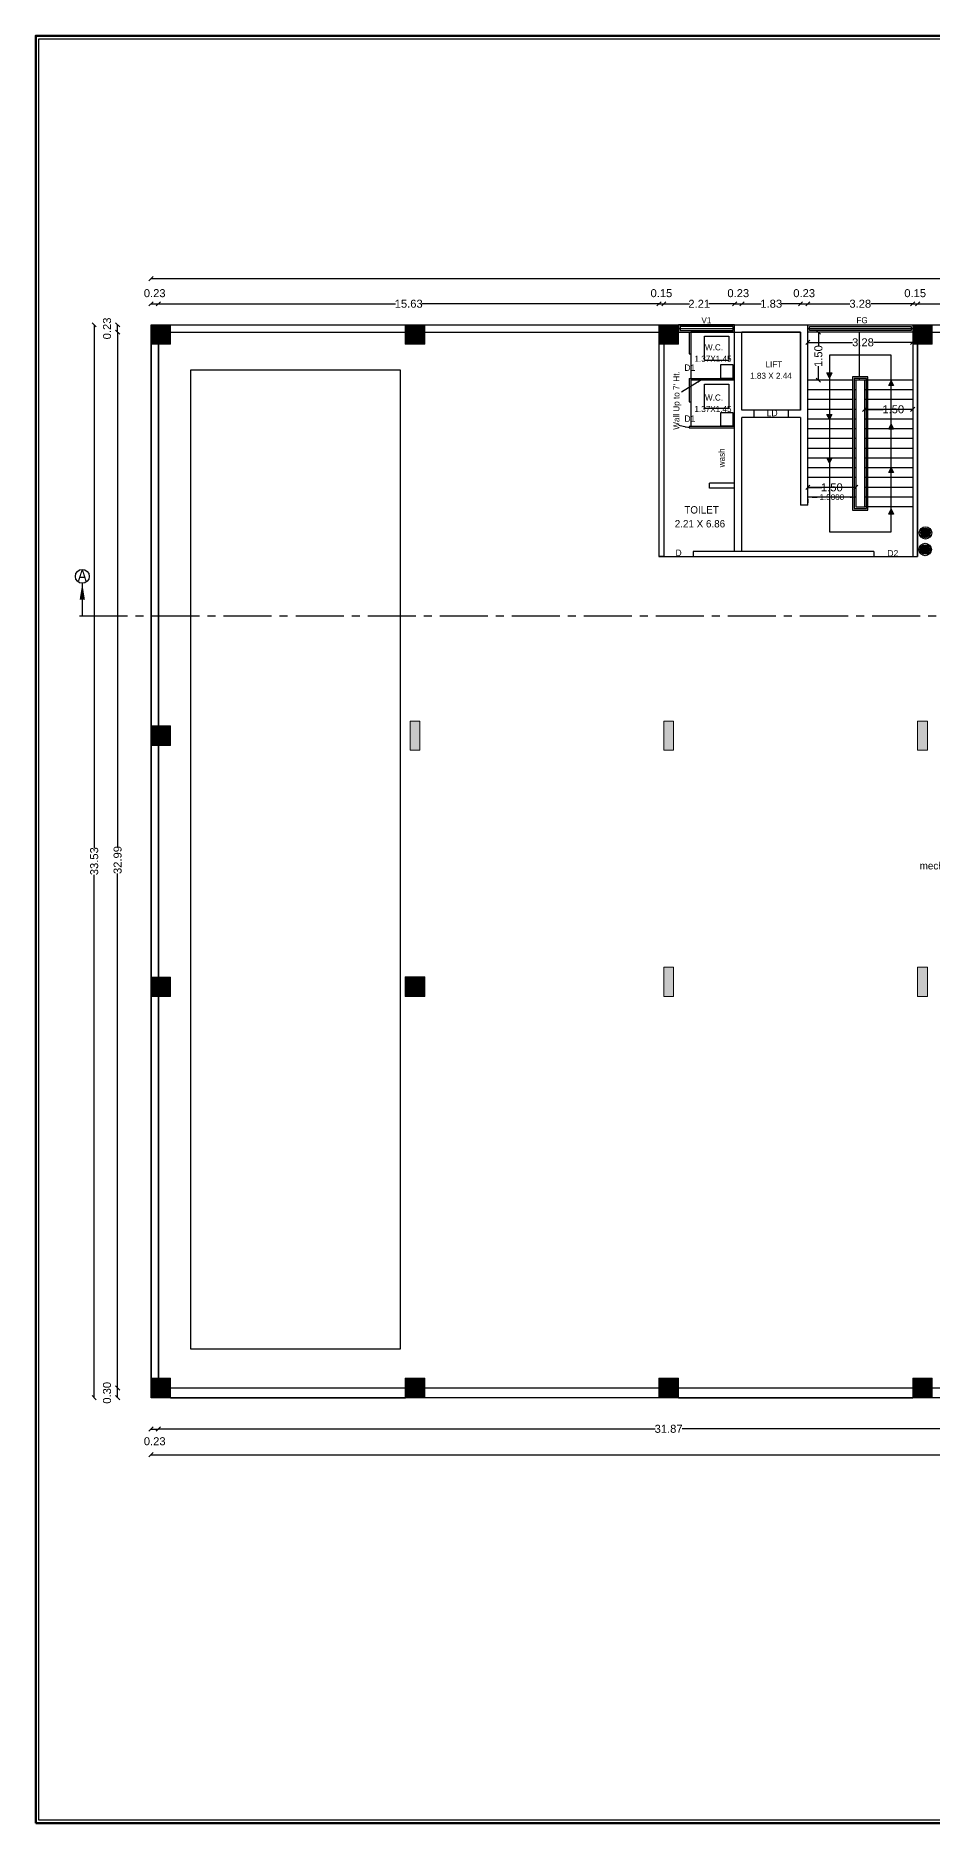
# Model space of a CAD drawing. Header units: metres. Extents: x 71870 to 72053, y 12512 to 13084.
# Drawn here: x 71907.3 to 71935.3, y 12655 to 12710.9 of the extents above; entities that cross this region are included whole.
import ezdxf

# ---------------------------------------------------------------- set-up
doc = ezdxf.new("R2010")
doc.units = ezdxf.units.M
doc.header["$MEASUREMENT"] = 0
doc.linetypes.add('ACAD_ISO08W100', pattern=[36, 24, -3, 6, -3])
doc.linetypes.add('CENTER2', pattern=[1.125, 0.75, -0.125, 0.125, -0.125])
doc.layers.get('Defpoints').update_dxf_attribs({"color": 6, "lineweight": 0})
doc.layers.add('BLK_1_FLR_4_BLT_UP_AREA', color=52, linetype='Continuous', plot=False)
for name, color, linetype in [('BLK_1_FLR_4_EXIT_WIDTH_STAIR', 1, 'Continuous'), ('BLK_1_FLR_4_LIFT_1', 30, 'Continuous'), ('BLK_1_FLR_4_ROOM_1', 2, 'Continuous'), ('BLK_1_FLR_4_ROOM_1_LIGHT_VENTILATION_1', 2, 'Continuous'), ('BLK_1_FLR_4_WASH', 55, 'Continuous'), ('BLK_1_FLR_4_WATER_CLOSET', 1, 'Continuous'), ('TOILET_VENTILATION', 6, 'Continuous')]:
    doc.layers.add(name, color=color, linetype=linetype)
doc.layers.add('COL', color=1, linetype='Continuous', lineweight=18)
doc.styles.add('century Gothic', font='arial.ttf')
doc.styles.get("Standard").update_dxf_attribs({"font": 'arial.ttf'})
doc.styles.add('TITLE', font='GOTHIC.TTF')
doc.dimstyles.new('STAND', dxfattribs={"dimtxt": 0.25, "dimasz": 0.13, "dimexe": 0, "dimexo": 0, "dimgap": 0, "dimtad": 0, "dimzin": 0, "dimdsep": 46, "dimtxsty": 'century Gothic', "dimblk": 'OBLIQUE', "dimcen": 0.15, "dimse1": 1, "dimse2": 1, "dimclrd": 5, "dimclre": 7, "dimclrt": 5, "dimazin": 0, "dimtfac": 1, "dimtofl": 0, "dimtmove": 0, "dimatfit": 3, "dimfxl": 0, "dimtolj": 1, "dimtzin": 0, "dimlwd": -1, "dimlwe": -1, "dimarcsym": 0})
doc.dimstyles.get("Standard").update_dxf_attribs({"dimtxt": 0.18, "dimasz": 0.18, "dimexe": 0.18, "dimexo": 0.0625, "dimgap": 0.09, "dimtad": 0, "dimtih": 1, "dimtoh": 1, "dimdec": 4, "dimzin": 0, "dimdsep": 46, "dimtxsty": 'Standard', "dimcen": 0.09, "dimadec": 0, "dimazin": 0, "dimtfac": 1, "dimtdec": 4, "dimtofl": 0, "dimtmove": 0, "dimatfit": 3, "dimfxl": 0, "dimtolj": 1, "dimtzin": 0, "dimarcsym": 0})

# ---------------------------------------------------------------- blocks, each defined once
blk = doc.blocks.new('*U3')
at = {"layer": 'COL'}
h = blk.add_hatch(color=8, dxfattribs=at)
h.dxf.hatch_style = 1
h.paths.add_polyline_path([(2704.9, 761), (2704.9, 737), (2680.9, 737), (2680.9, 761)])
at = {"layer": 'COL', "ltscale": 0.02}
blk.add_lwpolyline([(2704.9, 761), (2704.9, 737), (2680.9, 737), (2680.9, 761)], close=True, dxfattribs=at)
blk = doc.blocks.new('A$C493907E4')
at = {"layer": 'COL'}
h = blk.add_hatch(color=8, dxfattribs=at)
h.dxf.hatch_style = 1
h.paths.add_polyline_path([(12, 36), (12, 0), (0, 0), (0, 36)])
at = {"layer": 'COL', "ltscale": 0.02}
blk.add_lwpolyline([(12, 36), (12, 0), (0, 0), (0, 36)], close=True, dxfattribs=at)
blk = doc.blocks.new('_Oblique')
at = {"color": 0, "linetype": 'ByBlock', "lineweight": -2}
blk.add_line((-0.5, -0.5), (0.5, 0.5), dxfattribs=at)
blk = doc.blocks.new('*D468')
at = {"color": 5}
for p, q in [((71933.229, 12699.229), (71933.808, 12699.229)), ((71934.729, 12699.229), (71934.433, 12699.229))]:
    blk.add_line(p, q, dxfattribs=at)
at = {"layer": 'Defpoints', "color": 0, "lineweight": 25}
for p in [(71933.229, 12699.229), (71934.729, 12699.229), (71934.729, 12699.229)]:
    blk.add_point(p, dxfattribs=at)
at = {"color": 5, "xscale": 0.13, "yscale": 0.13, "zscale": 0.13, "rotation": 180}
blk.add_blockref('_Oblique', (71933.229, 12699.229), dxfattribs=at)
at = {"color": 5, "xscale": 0.13, "yscale": 0.13, "zscale": 0.13}
blk.add_blockref('_Oblique', (71934.729, 12699.229), dxfattribs=at)
at = {"color": 5, "insert": (71934.121, 12699.229), "char_height": 0.25, "attachment_point": 5, "style": 'century Gothic'}
blk.add_mtext('\\A1;1.50', dxfattribs=at)
blk = doc.blocks.new('*D469')
at = {"color": 5}
for p, q in [((71931.452, 12696.79), (71931.89, 12696.79)), ((71932.952, 12696.79), (71932.515, 12696.79))]:
    blk.add_line(p, q, dxfattribs=at)
at = {"layer": 'Defpoints', "color": 0, "lineweight": 25}
for p in [(71931.452, 12696.79), (71932.952, 12696.79), (71932.952, 12696.79)]:
    blk.add_point(p, dxfattribs=at)
at = {"color": 5, "xscale": 0.13, "yscale": 0.13, "zscale": 0.13, "rotation": 180}
blk.add_blockref('_Oblique', (71931.452, 12696.79), dxfattribs=at)
at = {"color": 5, "xscale": 0.13, "yscale": 0.13, "zscale": 0.13}
blk.add_blockref('_Oblique', (71932.952, 12696.79), dxfattribs=at)
at = {"color": 5, "insert": (71932.202, 12696.79), "char_height": 0.25, "attachment_point": 5, "style": 'century Gothic'}
blk.add_mtext('\\A1;1.50', dxfattribs=at)
blk = doc.blocks.new('*D470')
at = {"color": 5}
for p, q in [((71931.783, 12701.643), (71931.783, 12701.206)), ((71931.783, 12700.143), (71931.783, 12700.581))]:
    blk.add_line(p, q, dxfattribs=at)
at = {"layer": 'Defpoints', "color": 0, "lineweight": 25}
for p in [(71931.783, 12701.643), (71931.783, 12701.643), (71931.783, 12700.143)]:
    blk.add_point(p, dxfattribs=at)
at = {"color": 5, "xscale": 0.13, "yscale": 0.13, "zscale": 0.13}
for p, rotation in [((71931.783, 12701.643), 90), ((71931.783, 12700.143), 270)]:
    blk.add_blockref('_Oblique', p, dxfattribs=dict(at, rotation=rotation))
at = {"color": 5, "insert": (71931.783, 12700.893), "char_height": 0.25, "attachment_point": 5, "rotation": 90, "style": 'century Gothic'}
blk.add_mtext('\\A1;1.50', dxfattribs=at)
blk = doc.blocks.new('*D466')
at = {"color": 5}
for p, q in [((71931.452, 12701.322), (71932.849, 12701.322)), ((71934.729, 12701.322), (71933.499, 12701.322))]:
    blk.add_line(p, q, dxfattribs=at)
at = {"layer": 'Defpoints', "color": 0, "lineweight": 25}
for p in [(71931.452, 12701.326), (71934.729, 12701.322), (71934.729, 12701.262)]:
    blk.add_point(p, dxfattribs=at)
at = {"color": 5, "xscale": 0.13, "yscale": 0.13, "zscale": 0.13, "rotation": 180}
blk.add_blockref('_Oblique', (71931.452, 12701.322), dxfattribs=at)
at = {"color": 5, "xscale": 0.13, "yscale": 0.13, "zscale": 0.13}
blk.add_blockref('_Oblique', (71934.729, 12701.322), dxfattribs=at)
at = {"color": 5, "insert": (71933.174, 12701.322), "char_height": 0.25, "attachment_point": 5, "style": 'century Gothic'}
blk.add_mtext('\\A1;3.28', dxfattribs=at)
blk = doc.blocks.new('*D474')
at = {"color": 5}
blk.add_line((71910.94, 12702.528), (71911.169, 12702.528), dxfattribs=at)
at = {"layer": 'Defpoints', "color": 0, "lineweight": 25}
for p in [(71911.169, 12702.528), (71910.94, 12701.872), (71911.169, 12701.262)]:
    blk.add_point(p, dxfattribs=at)
at = {"color": 5, "xscale": 0.13, "yscale": 0.13, "zscale": 0.13, "rotation": 180}
blk.add_blockref('_Oblique', (71910.94, 12702.528), dxfattribs=at)
at = {"color": 5, "xscale": 0.13, "yscale": 0.13, "zscale": 0.13}
blk.add_blockref('_Oblique', (71911.169, 12702.528), dxfattribs=at)
at = {"color": 5, "insert": (71911.055, 12702.858), "char_height": 0.25, "attachment_point": 5, "style": 'century Gothic'}
blk.add_mtext('\\A1;0.23', dxfattribs=at)
blk = doc.blocks.new('*D475')
at = {"color": 5}
for p, q in [((71911.169, 12702.528), (71918.576, 12702.528)), ((71926.804, 12702.528), (71919.397, 12702.528))]:
    blk.add_line(p, q, dxfattribs=at)
at = {"layer": 'Defpoints', "color": 0, "lineweight": 25}
for p in [(71926.804, 12702.528), (71926.804, 12701.872), (71911.169, 12701.262)]:
    blk.add_point(p, dxfattribs=at)
at = {"color": 5, "xscale": 0.13, "yscale": 0.13, "zscale": 0.13, "rotation": 180}
blk.add_blockref('_Oblique', (71911.169, 12702.528), dxfattribs=at)
at = {"color": 5, "xscale": 0.13, "yscale": 0.13, "zscale": 0.13}
blk.add_blockref('_Oblique', (71926.804, 12702.528), dxfattribs=at)
at = {"color": 5, "insert": (71918.987, 12702.528), "char_height": 0.25, "attachment_point": 5, "style": 'century Gothic'}
blk.add_mtext('\\A1;15.63', dxfattribs=at)
blk = doc.blocks.new('*D476')
at = {"color": 5}
blk.add_line((71926.804, 12702.528), (71926.956, 12702.528), dxfattribs=at)
at = {"layer": 'Defpoints', "color": 0, "lineweight": 25}
for p in [(71926.956, 12702.528), (71926.804, 12701.872), (71926.956, 12701.262)]:
    blk.add_point(p, dxfattribs=at)
at = {"color": 5, "xscale": 0.13, "yscale": 0.13, "zscale": 0.13, "rotation": 180}
blk.add_blockref('_Oblique', (71926.804, 12702.528), dxfattribs=at)
at = {"color": 5, "xscale": 0.13, "yscale": 0.13, "zscale": 0.13}
blk.add_blockref('_Oblique', (71926.956, 12702.528), dxfattribs=at)
at = {"color": 5, "insert": (71926.88, 12702.858), "char_height": 0.25, "attachment_point": 5, "style": 'century Gothic'}
blk.add_mtext('\\A1;0.15', dxfattribs=at)
blk = doc.blocks.new('*D477')
at = {"color": 5}
for p, q in [((71926.956, 12702.528), (71927.759, 12702.528)), ((71929.166, 12702.528), (71928.364, 12702.528))]:
    blk.add_line(p, q, dxfattribs=at)
at = {"layer": 'Defpoints', "color": 0, "lineweight": 25}
for p in [(71929.166, 12702.528), (71929.166, 12701.643), (71926.956, 12701.262)]:
    blk.add_point(p, dxfattribs=at)
at = {"color": 5, "xscale": 0.13, "yscale": 0.13, "zscale": 0.13, "rotation": 180}
blk.add_blockref('_Oblique', (71926.956, 12702.528), dxfattribs=at)
at = {"color": 5, "xscale": 0.13, "yscale": 0.13, "zscale": 0.13}
blk.add_blockref('_Oblique', (71929.166, 12702.528), dxfattribs=at)
at = {"color": 5, "insert": (71928.061, 12702.528), "char_height": 0.25, "attachment_point": 5, "style": 'century Gothic'}
blk.add_mtext('\\A1;2.21', dxfattribs=at)
blk = doc.blocks.new('*D478')
at = {"color": 5}
blk.add_line((71929.166, 12702.528), (71929.395, 12702.528), dxfattribs=at)
at = {"layer": 'Defpoints', "color": 0, "lineweight": 25}
for p in [(71929.395, 12702.528), (71929.166, 12701.643), (71929.395, 12701.643)]:
    blk.add_point(p, dxfattribs=at)
at = {"color": 5, "xscale": 0.13, "yscale": 0.13, "zscale": 0.13, "rotation": 180}
blk.add_blockref('_Oblique', (71929.166, 12702.528), dxfattribs=at)
at = {"color": 5, "xscale": 0.13, "yscale": 0.13, "zscale": 0.13}
blk.add_blockref('_Oblique', (71929.395, 12702.528), dxfattribs=at)
at = {"color": 5, "insert": (71929.28, 12702.858), "char_height": 0.25, "attachment_point": 5, "style": 'century Gothic'}
blk.add_mtext('\\A1;0.23', dxfattribs=at)
blk = doc.blocks.new('*D479')
at = {"color": 5}
for p, q in [((71929.395, 12702.528), (71929.996, 12702.528)), ((71931.224, 12702.528), (71930.622, 12702.528))]:
    blk.add_line(p, q, dxfattribs=at)
at = {"layer": 'Defpoints', "color": 0, "lineweight": 25}
for p in [(71931.224, 12702.528), (71929.395, 12701.643), (71931.224, 12701.643)]:
    blk.add_point(p, dxfattribs=at)
at = {"color": 5, "xscale": 0.13, "yscale": 0.13, "zscale": 0.13, "rotation": 180}
blk.add_blockref('_Oblique', (71929.395, 12702.528), dxfattribs=at)
at = {"color": 5, "xscale": 0.13, "yscale": 0.13, "zscale": 0.13}
blk.add_blockref('_Oblique', (71931.224, 12702.528), dxfattribs=at)
at = {"color": 5, "insert": (71930.309, 12702.528), "char_height": 0.25, "attachment_point": 5, "style": 'century Gothic'}
blk.add_mtext('\\A1;1.83', dxfattribs=at)
blk = doc.blocks.new('*D480')
at = {"color": 5}
blk.add_line((71931.224, 12702.528), (71931.452, 12702.528), dxfattribs=at)
at = {"layer": 'Defpoints', "color": 0, "lineweight": 25}
for p in [(71931.452, 12702.528), (71931.224, 12701.643), (71931.452, 12701.643)]:
    blk.add_point(p, dxfattribs=at)
at = {"color": 5, "xscale": 0.13, "yscale": 0.13, "zscale": 0.13, "rotation": 180}
blk.add_blockref('_Oblique', (71931.224, 12702.528), dxfattribs=at)
at = {"color": 5, "xscale": 0.13, "yscale": 0.13, "zscale": 0.13}
blk.add_blockref('_Oblique', (71931.452, 12702.528), dxfattribs=at)
at = {"color": 5, "insert": (71931.338, 12702.858), "char_height": 0.25, "attachment_point": 5, "style": 'century Gothic'}
blk.add_mtext('\\A1;0.23', dxfattribs=at)
blk = doc.blocks.new('*D481')
at = {"color": 5}
for p, q in [((71931.452, 12702.528), (71932.766, 12702.528)), ((71934.729, 12702.528), (71933.415, 12702.528))]:
    blk.add_line(p, q, dxfattribs=at)
at = {"layer": 'Defpoints', "color": 0, "lineweight": 25}
for p in [(71934.729, 12702.528), (71931.452, 12701.643), (71934.729, 12701.262)]:
    blk.add_point(p, dxfattribs=at)
at = {"color": 5, "xscale": 0.13, "yscale": 0.13, "zscale": 0.13, "rotation": 180}
blk.add_blockref('_Oblique', (71931.452, 12702.528), dxfattribs=at)
at = {"color": 5, "xscale": 0.13, "yscale": 0.13, "zscale": 0.13}
blk.add_blockref('_Oblique', (71934.729, 12702.528), dxfattribs=at)
at = {"color": 5, "insert": (71933.09, 12702.528), "char_height": 0.25, "attachment_point": 5, "style": 'century Gothic'}
blk.add_mtext('\\A1;3.28', dxfattribs=at)
blk = doc.blocks.new('*D482')
at = {"color": 5}
blk.add_line((71934.729, 12702.528), (71934.881, 12702.528), dxfattribs=at)
at = {"layer": 'Defpoints', "color": 0, "lineweight": 25}
for p in [(71934.881, 12702.528), (71934.729, 12701.262), (71934.881, 12701.262)]:
    blk.add_point(p, dxfattribs=at)
at = {"color": 5, "xscale": 0.13, "yscale": 0.13, "zscale": 0.13, "rotation": 180}
blk.add_blockref('_Oblique', (71934.729, 12702.528), dxfattribs=at)
at = {"color": 5, "xscale": 0.13, "yscale": 0.13, "zscale": 0.13}
blk.add_blockref('_Oblique', (71934.881, 12702.528), dxfattribs=at)
at = {"color": 5, "insert": (71934.805, 12702.858), "char_height": 0.25, "attachment_point": 5, "style": 'century Gothic'}
blk.add_mtext('\\A1;0.15', dxfattribs=at)
blk = doc.blocks.new('*D483')
at = {"color": 5}
for p, q in [((71934.881, 12702.528), (71948.381, 12702.528)), ((71962.731, 12702.528), (71949.231, 12702.528))]:
    blk.add_line(p, q, dxfattribs=at)
at = {"layer": 'Defpoints', "color": 0, "lineweight": 25}
for p in [(71962.731, 12702.528), (71962.731, 12701.872), (71934.881, 12701.262)]:
    blk.add_point(p, dxfattribs=at)
at = {"color": 5, "xscale": 0.13, "yscale": 0.13, "zscale": 0.13, "rotation": 180}
blk.add_blockref('_Oblique', (71934.881, 12702.528), dxfattribs=at)
at = {"color": 5, "xscale": 0.13, "yscale": 0.13, "zscale": 0.13}
blk.add_blockref('_Oblique', (71962.731, 12702.528), dxfattribs=at)
at = {"color": 5, "insert": (71948.806, 12702.528), "char_height": 0.25, "attachment_point": 5, "style": 'century Gothic'}
blk.add_mtext('\\A1;27.85', dxfattribs=at)
blk = doc.blocks.new('*D485')
at = {"color": 5}
for p, q in [((71910.94, 12703.314), (71936.414, 12703.314)), ((71962.731, 12703.314), (71937.258, 12703.314))]:
    blk.add_line(p, q, dxfattribs=at)
at = {"layer": 'Defpoints', "color": 0, "lineweight": 25}
for p in [(71910.94, 12703.314), (71910.94, 12701.872), (71962.731, 12701.872)]:
    blk.add_point(p, dxfattribs=at)
at = {"color": 5, "xscale": 0.13, "yscale": 0.13, "zscale": 0.13, "rotation": 180}
blk.add_blockref('_Oblique', (71910.94, 12703.314), dxfattribs=at)
at = {"color": 5, "xscale": 0.13, "yscale": 0.13, "zscale": 0.13}
blk.add_blockref('_Oblique', (71962.731, 12703.314), dxfattribs=at)
at = {"color": 5, "insert": (71936.836, 12703.314), "char_height": 0.25, "attachment_point": 5, "style": 'century Gothic'}
blk.add_mtext('\\A1;51.79', dxfattribs=at)
blk = doc.blocks.new('*D486')
at = {"color": 5}
blk.add_line((71910.94, 12667.364), (71911.169, 12667.364), dxfattribs=at)
at = {"layer": 'Defpoints', "color": 0, "lineweight": 25}
for p in [(71911.169, 12668.953), (71910.94, 12668.344), (71911.169, 12667.364)]:
    blk.add_point(p, dxfattribs=at)
at = {"color": 5, "xscale": 0.13, "yscale": 0.13, "zscale": 0.13, "rotation": 180}
blk.add_blockref('_Oblique', (71910.94, 12667.364), dxfattribs=at)
at = {"color": 5, "xscale": 0.13, "yscale": 0.13, "zscale": 0.13}
blk.add_blockref('_Oblique', (71911.169, 12667.364), dxfattribs=at)
at = {"color": 5, "insert": (71911.055, 12666.981), "char_height": 0.25, "attachment_point": 5, "style": 'century Gothic'}
blk.add_mtext('\\A1;0.23', dxfattribs=at)
blk = doc.blocks.new('*D487')
at = {"color": 5}
for p, q in [((71911.169, 12667.37), (71926.682, 12667.37)), ((71943.038, 12667.37), (71927.525, 12667.37))]:
    blk.add_line(p, q, dxfattribs=at)
at = {"layer": 'Defpoints', "color": 0, "lineweight": 25}
for p in [(71911.169, 12668.953), (71943.038, 12668.953), (71943.038, 12667.37)]:
    blk.add_point(p, dxfattribs=at)
at = {"color": 5, "xscale": 0.13, "yscale": 0.13, "zscale": 0.13, "rotation": 180}
blk.add_blockref('_Oblique', (71911.169, 12667.37), dxfattribs=at)
at = {"color": 5, "xscale": 0.13, "yscale": 0.13, "zscale": 0.13}
blk.add_blockref('_Oblique', (71943.038, 12667.37), dxfattribs=at)
at = {"color": 5, "insert": (71927.104, 12667.37), "char_height": 0.25, "attachment_point": 5, "style": 'century Gothic'}
blk.add_mtext('\\A1;31.87', dxfattribs=at)
blk = doc.blocks.new('*D495')
at = {"color": 5}
for p, q in [((71910.94, 12666.562), (71936.414, 12666.562)), ((71962.731, 12666.562), (71937.258, 12666.562))]:
    blk.add_line(p, q, dxfattribs=at)
at = {"layer": 'Defpoints', "color": 0, "lineweight": 25}
for p in [(71910.94, 12668.344), (71962.731, 12668.344), (71962.731, 12666.562)]:
    blk.add_point(p, dxfattribs=at)
at = {"color": 5, "xscale": 0.13, "yscale": 0.13, "zscale": 0.13, "rotation": 180}
blk.add_blockref('_Oblique', (71910.94, 12666.562), dxfattribs=at)
at = {"color": 5, "xscale": 0.13, "yscale": 0.13, "zscale": 0.13}
blk.add_blockref('_Oblique', (71962.731, 12666.562), dxfattribs=at)
at = {"color": 5, "insert": (71936.836, 12666.562), "char_height": 0.25, "attachment_point": 5, "style": 'century Gothic'}
blk.add_mtext('\\A1;51.79', dxfattribs=at)
blk = doc.blocks.new('*D496')
at = {"color": 5}
blk.add_line((71909.897, 12668.344), (71909.897, 12668.649), dxfattribs=at)
at = {"layer": 'Defpoints', "color": 0, "lineweight": 25}
for p in [(71909.897, 12668.649), (71910.94, 12668.344), (71911.55, 12668.649)]:
    blk.add_point(p, dxfattribs=at)
at = {"color": 5, "xscale": 0.13, "yscale": 0.13, "zscale": 0.13}
for p, rotation in [((71909.897, 12668.649), 90), ((71909.897, 12668.344), 270)]:
    blk.add_blockref('_Oblique', p, dxfattribs=dict(at, rotation=rotation))
at = {"color": 5, "insert": (71909.567, 12668.496), "char_height": 0.25, "attachment_point": 5, "rotation": 90, "style": 'century Gothic'}
blk.add_mtext('\\A1;0.30', dxfattribs=at)
blk = doc.blocks.new('*D497')
at = {"color": 5}
for p, q in [((71909.897, 12701.643), (71909.897, 12685.568)), ((71909.897, 12668.649), (71909.897, 12684.724))]:
    blk.add_line(p, q, dxfattribs=at)
at = {"layer": 'Defpoints', "color": 0, "lineweight": 25}
for p in [(71909.897, 12701.643), (71911.55, 12701.643), (71911.55, 12668.649)]:
    blk.add_point(p, dxfattribs=at)
at = {"color": 5, "xscale": 0.13, "yscale": 0.13, "zscale": 0.13}
for p, rotation in [((71909.897, 12701.643), 90), ((71909.897, 12668.649), 270)]:
    blk.add_blockref('_Oblique', p, dxfattribs=dict(at, rotation=rotation))
at = {"color": 5, "insert": (71909.897, 12685.146), "char_height": 0.25, "attachment_point": 5, "rotation": 90, "style": 'century Gothic'}
blk.add_mtext('\\A1;32.99', dxfattribs=at)
blk = doc.blocks.new('*D498')
at = {"color": 5}
blk.add_line((71909.897, 12701.643), (71909.897, 12701.872), dxfattribs=at)
at = {"layer": 'Defpoints', "color": 0, "lineweight": 25}
for p in [(71909.897, 12701.872), (71910.94, 12701.872), (71911.55, 12701.643)]:
    blk.add_point(p, dxfattribs=at)
at = {"color": 5, "xscale": 0.13, "yscale": 0.13, "zscale": 0.13}
for p, rotation in [((71909.897, 12701.872), 90), ((71909.897, 12701.643), 270)]:
    blk.add_blockref('_Oblique', p, dxfattribs=dict(at, rotation=rotation))
at = {"color": 5, "insert": (71909.567, 12701.757), "char_height": 0.25, "attachment_point": 5, "rotation": 90, "style": 'century Gothic'}
blk.add_mtext('\\A1;0.23', dxfattribs=at)
blk = doc.blocks.new('*D499')
at = {"color": 5}
for p, q in [((71909.166, 12701.872), (71909.166, 12685.53)), ((71909.166, 12668.344), (71909.166, 12684.686))]:
    blk.add_line(p, q, dxfattribs=at)
at = {"layer": 'Defpoints', "color": 0, "lineweight": 25}
for p in [(71910.94, 12701.872), (71909.166, 12668.344), (71910.94, 12668.344)]:
    blk.add_point(p, dxfattribs=at)
at = {"color": 5, "xscale": 0.13, "yscale": 0.13, "zscale": 0.13}
for p, rotation in [((71909.166, 12701.872), 90), ((71909.166, 12668.344), 270)]:
    blk.add_blockref('_Oblique', p, dxfattribs=dict(at, rotation=rotation))
at = {"color": 5, "insert": (71909.166, 12685.108), "char_height": 0.25, "attachment_point": 5, "rotation": 90, "style": 'century Gothic'}
blk.add_mtext('\\A1;33.53', dxfattribs=at)
blk = doc.blocks.new('*D467')
at = {"layer": 'BLK_1_FLR_4_EXIT_WIDTH_STAIR', "color": 0, "lineweight": -2}
for p, q in [((71931.452, 12696.423), (71931.452, 12696.305)), ((71931.632, 12696.485), (71931.747, 12696.485)), ((71932.772, 12696.485), (71932.657, 12696.485)), ((71932.952, 12696.423), (71932.952, 12696.305))]:
    blk.add_line(p, q, dxfattribs=at)
at = {"layer": 'BLK_1_FLR_4_EXIT_WIDTH_STAIR', "color": 0, "lineweight": 25}
for points in [[(71931.632, 12696.515), (71931.632, 12696.455), (71931.452, 12696.485)], [(71932.772, 12696.515), (71932.772, 12696.455), (71932.952, 12696.485)]]:
    blk.add_solid(points, dxfattribs=at)
at = {"layer": 'Defpoints', "color": 0, "lineweight": 25}
for p in [(71931.452, 12696.485), (71932.952, 12696.486), (71932.952, 12696.485)]:
    blk.add_point(p, dxfattribs=at)
at = {"layer": 'BLK_1_FLR_4_EXIT_WIDTH_STAIR', "color": 0, "insert": (71932.202, 12696.485), "char_height": 0.18, "attachment_point": 5}
blk.add_mtext('\\A1;1.5000', dxfattribs=at)

msp = doc.modelspace()

# ---------------------------------------------------------------- hatches: boundary and pattern name
h = msp.add_hatch(color=252)
h.dxf.hatch_style = 1
h.paths.add_polyline_path([(71932.04922, 12700.36583), (71932.20162, 12700.36583), (71932.12542, 12700.21343)])
h = msp.add_hatch(color=252)
h.dxf.hatch_style = 1
h.paths.add_polyline_path([(71934.13186, 12699.9711), (71933.97946, 12699.9711), (71934.05566, 12700.1235)])
h = msp.add_hatch(color=252)
h.dxf.hatch_style = 1
h.paths.add_polyline_path([(71932.04922, 12699.07043), (71932.20162, 12699.07043), (71932.12542, 12698.91803)])
h = msp.add_hatch(color=252)
h.dxf.hatch_style = 1
h.paths.add_polyline_path([(71934.13169, 12698.61255), (71933.97929, 12698.61255), (71934.05549, 12698.76495)])
h = msp.add_hatch(color=252)
h.dxf.hatch_style = 1
h.paths.add_polyline_path([(71932.04922, 12697.71153), (71932.20162, 12697.71153), (71932.12542, 12697.55913)])
h = msp.add_hatch(color=252)
h.dxf.hatch_style = 1
h.paths.add_polyline_path([(71934.13169, 12697.25365), (71933.97929, 12697.25365), (71934.05549, 12697.40605)])
h = msp.add_hatch(color=252)
h.dxf.hatch_style = 1
h.paths.add_polyline_path([(71934.13169, 12695.95825), (71933.97929, 12695.95825), (71934.05549, 12696.11065)])
at = {"lineweight": 25}
h = msp.add_hatch(color=33, dxfattribs=at)
h.dxf.hatch_style = 1
h.paths.add_polyline_path([(71935.27495, 12695.36725, 1), (71934.97774, 12695.36725, 1)])
h = msp.add_hatch(color=33, dxfattribs=at)
h.dxf.hatch_style = 1
h.paths.add_polyline_path([(71935.26809, 12694.84927, 1), (71934.97088, 12694.84927, 1)])

# ---------------------------------------------------------------- linework, layer by layer
for p, q in [((71911.55004, 12701.87178), (71918.88282, 12701.87178)), ((71911.55004, 12701.64318), (71918.88282, 12701.64318)), ((71919.49242, 12701.87178), (71968.47144, 12701.87174)), ((71919.49242, 12701.64317), (71926.80397, 12701.64317)), ((71927.41357, 12701.64318), (71929.60907, 12701.64318)), ((71927.74375, 12701.64318), (71927.74376, 12700.95961)), ((71927.79455, 12701.64318), (71927.79456, 12700.95961)), ((71929.16614, 12694.78517), (71929.16614, 12701.64313)), ((71929.39474, 12699.20473), (71929.39474, 12701.64313)), ((71931.22355, 12701.64313), (71929.39474, 12701.64313)), ((71931.22355, 12699.20473), (71931.22355, 12701.64313)), ((71934.72877, 12701.64319), (71931.45215, 12701.64315)), ((71931.45216, 12696.23295), (71931.45215, 12701.64315)), ((71910.94044, 12701.26218), (71910.94044, 12689.3369)), ((71911.16904, 12701.26218), (71911.16904, 12689.3369)), ((71926.80397, 12701.26217), (71926.80397, 12694.63277)), ((71926.95637, 12701.26217), (71926.95637, 12694.63277)), ((71934.72874, 12701.26217), (71934.72943, 12694.63277)), ((71934.88114, 12701.26218), (71934.88183, 12694.63277)), ((71927.74376, 12700.95961), (71927.79456, 12700.95961)), ((71927.74375, 12700.19761), (71929.16614, 12700.19761)), ((71927.74375, 12700.19761), (71927.74376, 12699.46324)), ((71927.79455, 12700.14681), (71929.16614, 12700.14681)), ((71927.79455, 12700.14681), (71927.79456, 12699.46324)), ((71927.74376, 12699.46324), (71927.79456, 12699.46324)), ((71931.22354, 12699.8143), (71931.22354, 12699.20473)), ((71929.77359, 12699.20473), (71929.39474, 12699.20473)), ((71929.39474, 12694.78517), (71929.39474, 12698.97613)), ((71931.22355, 12698.97613), (71929.39474, 12698.97613)), ((71929.77359, 12698.97613), (71929.39474, 12698.97613)), ((71929.61907, 12698.97612), (71929.61905, 12698.97612)), ((71929.61907, 12698.97613), (71929.61907, 12698.97612)), ((71929.77359, 12698.97613), (71929.77359, 12699.20473)), ((71931.22355, 12699.20473), (71930.84468, 12699.20473)), ((71930.84468, 12698.97613), (71930.84468, 12699.20473)), ((71931.22355, 12698.97613), (71930.84468, 12698.97613)), ((71931.22354, 12698.97613), (71931.22356, 12696.23295)), ((71927.74375, 12698.70124), (71927.74375, 12698.65044)), ((71927.74375, 12698.70124), (71929.16614, 12698.70124)), ((71927.74375, 12698.65044), (71929.16614, 12698.65044)), ((71929.16614, 12696.91877), (71928.38062, 12696.91877)), ((71928.38062, 12696.76637), (71928.38062, 12696.91877)), ((71929.16614, 12696.76637), (71928.38062, 12696.76637)), ((71931.45216, 12696.23295), (71931.22356, 12696.23295)), ((71926.95637, 12694.63277), (71926.80397, 12694.63277)), ((71933.51027, 12694.78517), (71927.87077, 12694.78517)), ((71927.87077, 12694.78517), (71927.87077, 12694.63277)), ((71927.87077, 12694.63277), (71933.51029, 12694.63277)), ((71933.51027, 12694.78517), (71933.51029, 12694.63264)), ((71934.72943, 12694.63277), (71934.88183, 12694.63277)), ((71910.94044, 12688.7273), (71910.94044, 12681.48831)), ((71911.16904, 12688.7273), (71911.16904, 12681.48831)), ((71910.94044, 12680.87871), (71910.94044, 12668.95341)), ((71911.16904, 12680.87871), (71911.16904, 12668.95341)), ((71911.55004, 12668.64861), (71918.88282, 12668.64861)), ((71911.55004, 12668.34381), (71918.88282, 12668.34381)), ((71919.49242, 12668.64861), (71926.80397, 12668.64862)), ((71926.80397, 12668.34381), (71919.49242, 12668.34381)), ((71927.41332, 12668.34387), (71934.72784, 12668.34378)), ((71927.41357, 12668.64867), (71934.72787, 12668.64261))]:
    msp.add_line(p, q)
at = {"ltscale": 100}
for p, q in [((71933.06973, 12700.24476), (71933.06971, 12701.64311)), ((71932.85055, 12700.14311), (71931.45215, 12700.14309)), ((71932.95215, 12700.14311), (71932.90135, 12700.14311)), ((71933.06973, 12700.14314), (71933.06973, 12700.19396)), ((71933.27964, 12700.14312), (71933.22884, 12700.14311)), ((71934.72885, 12700.14314), (71933.33044, 12700.14312)), ((71932.85055, 12699.83831), (71931.45215, 12699.83829)), ((71932.85055, 12699.53351), (71931.45215, 12699.53349)), ((71932.95215, 12699.83831), (71932.90135, 12699.83831)), ((71932.95215, 12699.53351), (71932.90135, 12699.53351)), ((71933.27967, 12699.83832), (71933.22887, 12699.83831)), ((71933.27971, 12699.53352), (71933.22891, 12699.53351)), ((71934.72885, 12699.83834), (71933.33047, 12699.83832)), ((71934.72885, 12699.53354), (71933.33051, 12699.53352)), ((71930.84468, 12698.97613), (71929.77359, 12698.97613)), ((71932.85055, 12699.22871), (71931.45215, 12699.22869)), ((71932.85055, 12698.92391), (71931.45215, 12698.92389)), ((71932.95215, 12699.22871), (71932.90135, 12699.22871)), ((71932.95215, 12698.92391), (71932.90135, 12698.92391)), ((71933.27974, 12699.22872), (71933.22894, 12699.22871)), ((71933.27977, 12698.92392), (71933.22897, 12698.92391)), ((71934.72885, 12699.22874), (71933.33054, 12699.22872)), ((71934.72885, 12698.92394), (71933.33057, 12698.92392)), ((71932.85055, 12698.61911), (71931.45215, 12698.61909)), ((71932.85055, 12698.31431), (71931.45215, 12698.31429)), ((71932.95215, 12698.61911), (71932.90135, 12698.61911)), ((71932.95215, 12698.31431), (71932.90135, 12698.31431)), ((71933.2798, 12698.61912), (71933.229, 12698.61911)), ((71933.27984, 12698.31432), (71933.22904, 12698.31431)), ((71934.72885, 12698.61914), (71933.3306, 12698.61912)), ((71934.72885, 12698.31434), (71933.33064, 12698.31432)), ((71932.85055, 12698.00951), (71931.45215, 12698.00949)), ((71932.85055, 12697.70471), (71931.45215, 12697.70469)), ((71932.95215, 12698.00951), (71932.90135, 12698.00951)), ((71932.95215, 12697.70471), (71932.90135, 12697.70471)), ((71933.27987, 12698.00952), (71933.22907, 12698.00951)), ((71933.2799, 12697.70472), (71933.2291, 12697.70471)), ((71934.72885, 12698.00954), (71933.33067, 12698.00952)), ((71934.72885, 12697.70474), (71933.3307, 12697.70472)), ((71932.85054, 12697.39991), (71931.45215, 12697.39989)), ((71932.95214, 12697.39991), (71932.90134, 12697.39991)), ((71933.27993, 12697.39992), (71933.22913, 12697.39991)), ((71934.72885, 12697.39994), (71933.33073, 12697.39992)), ((71932.85054, 12697.09511), (71931.45215, 12697.09509)), ((71932.85054, 12696.79031), (71931.45215, 12696.79029)), ((71932.95214, 12697.09511), (71932.90134, 12697.09511)), ((71932.95214, 12696.79031), (71932.90134, 12696.79031)), ((71933.27997, 12697.09512), (71933.22917, 12697.09511)), ((71933.28, 12696.79032), (71933.2292, 12696.79031)), ((71934.72885, 12697.09514), (71933.33077, 12697.09512)), ((71934.72885, 12696.79034), (71933.3308, 12696.79032)), ((71932.85054, 12696.48551), (71931.45215, 12696.48549)), ((71932.95214, 12696.48551), (71932.90134, 12696.48551)), ((71933.28003, 12696.48552), (71933.22923, 12696.48551)), ((71933.28006, 12696.18072), (71933.22926, 12696.18071)), ((71934.72885, 12696.48554), (71933.33083, 12696.48552)), ((71934.72885, 12696.18074), (71933.33086, 12696.18072))]:
    msp.add_line(p, q, dxfattribs=at)
at = {"lineweight": 80}
msp.add_lwpolyline([(71907.3407, 12655.04539), (71907.3407, 12710.90365), (71986.22983, 12710.90365), (71986.22983, 12655.04539)], close=True, dxfattribs=at)
at = {"lineweight": 25}
msp.add_lwpolyline([(71907.44086, 12655.14555), (71907.44086, 12710.80348), (71986.12966, 12710.80348), (71986.12966, 12655.14555)], close=True, dxfattribs=at)
at = {"color": 6}
for points in [[(71929.16614, 12701.64312), (71929.16614, 12701.87172), (71927.41358, 12701.87175), (71927.41358, 12701.64314)], [(71929.11614, 12701.69312), (71929.11614, 12701.82172), (71927.46358, 12701.82175), (71927.46358, 12701.69314)], [(71931.45215, 12701.87172), (71934.72877, 12701.87172), (71934.72877, 12701.64314), (71931.45215, 12701.64314)], [(71931.50215, 12701.82172), (71934.67877, 12701.82172), (71934.67877, 12701.69314), (71931.50215, 12701.69314)]]:
    msp.add_lwpolyline(points, close=True, dxfattribs=at)
for points in [[(71927.41358, 12701.75744), (71929.16614, 12701.75742)], [(71931.45215, 12701.7574), (71934.72877, 12701.7574)]]:
    msp.add_lwpolyline(points, dxfattribs=at)
at = {"linetype": 'ACAD_ISO08W100'}
msp.add_lwpolyline([(71934.05547, 12700.91775), (71932.12544, 12700.91754), (71932.12542, 12695.40613), (71934.05605, 12695.40633)], close=True, dxfattribs=at)
at = {"color": 252}
for points in [[(71932.04922, 12700.36583), (71932.20162, 12700.36583), (71932.12542, 12700.21343)], [(71934.13186, 12699.9711), (71933.97946, 12699.9711), (71934.05566, 12700.1235)], [(71932.04922, 12699.07043), (71932.20162, 12699.07043), (71932.12542, 12698.91803)], [(71934.13169, 12698.61255), (71933.97929, 12698.61255), (71934.05549, 12698.76495)], [(71932.04922, 12697.71153), (71932.20162, 12697.71153), (71932.12542, 12697.55913)], [(71934.13169, 12697.25365), (71933.97929, 12697.25365), (71934.05549, 12697.40605)], [(71934.13169, 12695.95825), (71933.97929, 12695.95825), (71934.05549, 12696.11065)]]:
    msp.add_lwpolyline(points, close=True, dxfattribs=at)
at = {"ltscale": 100}
for points in [[(71933.33043, 12700.24476), (71932.85055, 12700.2447), (71932.85054, 12696.0791), (71933.33087, 12696.07916)], [(71933.27964, 12700.19396), (71932.90135, 12700.19391), (71932.90134, 12696.12991), (71933.28007, 12696.12996)], [(71933.22884, 12700.14315), (71932.95215, 12700.14311), (71932.95214, 12696.18071), (71933.22926, 12696.18075)]]:
    msp.add_lwpolyline(points, close=True, dxfattribs=at)
at = {"color": 1, "linetype": 'CENTER2', "lineweight": 25, "ltscale": 2}
msp.add_lwpolyline([(71908.70741, 12692.77648), (71972.94446, 12692.77648)], dxfattribs=at)
at = {"color": 33, "lineweight": 25}
for centre, radius in [((71935.12634, 12695.36725), 0.1938), ((71935.12634, 12695.36725), 0.14861), ((71935.11949, 12694.84927), 0.1938), ((71935.11949, 12694.84927), 0.14861)]:
    msp.add_circle(centre, radius, dxfattribs=at)
at = {"color": 1, "linetype": 'Continuous', "lineweight": 25, "ltscale": 2}
msp.add_circle((71908.79381, 12694.01025), 0.21596, dxfattribs=at)
at = {"layer": 'BLK_1_FLR_4_BLT_UP_AREA', "color": 52, "lineweight": 25}
msp.add_lwpolyline([(71910.94044, 12701.87178), (71923.74205, 12701.87178), (71968.47144, 12701.87174, -0.41421312), (71971.51944, 12698.82374), (71971.51944, 12671.39177, -0.41421356), (71968.47144, 12668.34377), (71910.94044, 12668.34377)], format="xyb", close=True, dxfattribs=at)
at = {"layer": 'BLK_1_FLR_4_LIFT_1', "color": 30, "lineweight": 25}
msp.add_lwpolyline([(71929.39473, 12701.64307), (71931.22354, 12701.64307), (71931.22354, 12699.20467), (71929.39473, 12699.20467)], close=True, dxfattribs=at)
at = {"layer": 'BLK_1_FLR_4_ROOM_1', "color": 2, "lineweight": 25}
msp.add_lwpolyline([(71911.16904, 12701.26218), (71911.16904, 12701.64318), (71926.80397, 12701.64317), (71926.80397, 12694.63277), (71934.88183, 12694.63277), (71934.88183, 12701.64317), (71962.73105, 12701.64317), (71962.73103, 12668.57237), (71950.81061, 12668.57237), (71950.81061, 12675.65896), (71943.03788, 12675.65896), (71943.03788, 12668.64262), (71911.16904, 12668.64262)], close=True, dxfattribs=at)
at = {"layer": 'BLK_1_FLR_4_ROOM_1_LIGHT_VENTILATION_1', "color": 2, "lineweight": 25}
msp.add_lwpolyline([(71912.18663, 12700.46277), (71918.71644, 12700.46277), (71918.71644, 12669.86379), (71912.18663, 12669.86379)], close=True, dxfattribs=at)
at = {"layer": 'BLK_1_FLR_4_WASH', "lineweight": 25}
for points in [[(71929.1057, 12700.63021), (71929.1057, 12700.19761), (71928.73092, 12700.19761), (71928.73092, 12700.63021)], [(71929.1057, 12699.13385), (71929.1057, 12698.70124), (71928.73092, 12698.70124), (71928.73092, 12699.13385)]]:
    msp.add_lwpolyline(points, close=True, dxfattribs=at)
at = {"layer": 'BLK_1_FLR_4_WATER_CLOSET', "color": 3, "lineweight": 25}
for points in [[(71927.79456, 12701.64308), (71927.79456, 12700.19761), (71929.16614, 12700.19761), (71929.16614, 12701.64308)], [(71927.79456, 12700.14671), (71927.79456, 12698.70124), (71929.16614, 12698.70124), (71929.16614, 12700.14671)]]:
    msp.add_lwpolyline(points, close=True, dxfattribs=at)
at = {"layer": 'TOILET_VENTILATION', "color": 6, "ltscale": 1.5}
for points in [[(71928.22592, 12701.51295), (71928.98792, 12701.51295), (71928.98792, 12700.75095), (71928.22592, 12700.75095)], [(71928.22592, 12700.01659), (71928.98792, 12700.01659), (71928.98792, 12699.25459), (71928.22592, 12699.25459)]]:
    msp.add_lwpolyline(points, close=True, dxfattribs=at)

# ---------------------------------------------------------------- block references
at = {"xscale": 0.0254, "yscale": 0.0254, "zscale": 0.0254}
for p in [(71842.84461, 12682.54229), (71850.78699, 12682.54229), (71858.70814, 12682.54229), (71866.63294, 12682.54229), (71842.84461, 12670.00741), (71842.84461, 12662.15883), (71850.78699, 12662.16483), (71842.8446, 12649.62389), (71850.78698, 12649.62389), (71858.70814, 12649.62389), (71866.63203, 12649.62389)]:
    msp.add_blockref('*U3', p, dxfattribs=at)
at = {"xscale": 0.0254, "yscale": 0.0254, "zscale": 0.0254, "rotation": 180}
for p in [(71919.34002, 12689.4893), (71927.26118, 12689.4893), (71935.18507, 12689.4893), (71927.26118, 12681.79911), (71935.18507, 12681.79311)]:
    msp.add_blockref('A$C493907E4', p, dxfattribs=at)

# ---------------------------------------------------------------- texts
at = {"attachment_point": 1, "style": 'TITLE'}
for s, insert, char_height, width in [('V1', (71928.12884, 12702.1084), 0.19, 0.4813095), ('FG', (71932.97076, 12702.10837), 0.19, 0.4813095), ('W.C.', (71928.24076, 12701.26239), 0.19, 0.4813095), ('D1', (71927.59565, 12700.63208), 0.2, 1.6006521), ('1.37X1.45', (71927.91141, 12700.90375), 0.19, 1.6590334), ('LIFT', (71930.13127, 12700.73136), 0.19, 0.4813095), ('1.83 X 2.44', (71929.65031, 12700.37272), 0.19, 1.6590334), ('W.C.', (71928.24076, 12699.69338), 0.19, 0.4813095), ('D1', (71927.59565, 12699.03922), 0.2, 1.6006521), ('1.37X1.45', (71927.91141, 12699.33475), 0.19, 1.6590334), ('LD', (71930.16756, 12699.21444), 0.2, 1.6006521), ('TOILET', (71927.59477, 12696.20347), 0.23, 2.3560524), ('2.21 X 6.86', (71927.29666, 12695.76878), 0.23, 1.6006521), ('D', (71927.32047, 12694.84635), 0.2, 1.6006521), ('D2', (71933.93494, 12694.83159), 0.2, 1.6006521), ('{\\W9.268949; }mechanical ventilation Provided\\P{\\W7.65461;   }CENTRALISED AC', (71934.15343, 12685.08145), 0.23, 6.6482647)]:
    msp.add_mtext(s, dxfattribs=dict(at, insert=insert, char_height=char_height, width=width))
at = {"char_height": 0.19, "attachment_point": 1, "rotation": 90, "style": 'TITLE'}
for s, insert, width in [("Wall Up to 7' Ht.", (71927.25227, 12698.59142), 2.0436829), ('wash', (71928.66894, 12697.41775), 0.4813095)]:
    msp.add_mtext(s, dxfattribs=dict(at, insert=insert, width=width))
at = {"color": 1, "linetype": 'Continuous', "lineweight": 25, "ltscale": 2, "insert": (71908.65468, 12694.2128), "char_height": 0.3429, "attachment_point": 1}
msp.add_mtext_dynamic_manual_height_columns('{\\fTahoma|b0|i0|c0|p34;A}', width=1547.5845061, gutter_width=1, heights=[0], dxfattribs=at)

# ---------------------------------------------------------------- dimensions: what is measured, and where the dimension line sits
for base, p1, p2, picture, middle in [((71910.94044, 12703.31436), (71962.73105, 12701.87174), (71910.94044, 12701.87178), '*D485', (71936.83574, 12703.31436)), ((71926.80398, 12702.52773), (71911.16904, 12701.26218), (71926.80398, 12701.87177), '*D475', (71918.98651, 12702.52773)), ((71929.16614, 12702.52773), (71926.95637, 12701.26217), (71929.16614, 12701.64308), '*D477', (71928.06126, 12702.52773)), ((71931.22355, 12702.52773), (71929.39474, 12701.64313), (71931.22355, 12701.64313), '*D479', (71930.30914, 12702.52773)), ((71934.72874, 12702.52773), (71931.45215, 12701.64314), (71934.72874, 12701.26217), '*D481', (71933.09045, 12702.52773)), ((71962.73105, 12702.52773), (71934.88114, 12701.26217), (71962.73105, 12701.87175), '*D483', (71948.80609, 12702.52773)), ((71911.16904, 12667.36388), (71910.94043, 12668.34378), (71911.16904, 12668.95341), '*D486', (71911.05474, 12666.98069)), ((71943.03821, 12667.36987), (71911.16904, 12668.95341), (71943.03821, 12668.95337), '*D487', (71927.10362, 12667.36987)), ((71962.73103, 12666.56159), (71910.94043, 12668.34378), (71962.73103, 12668.34377), '*D495', (71936.83573, 12666.56159))]:
    dim = msp.add_linear_dim(base=base, p1=p1, p2=p2, dimstyle='STAND', override={"dimtmove": 2})
    dim.commit()
    dim.dimension.update_dxf_attribs({"geometry": picture, "text_midpoint": middle})
for base, p1, p2, picture, middle in [((71911.16904, 12702.52773), (71910.94044, 12701.87178), (71911.16904, 12701.26218), '*D474', (71911.05474, 12702.85773)), ((71926.95637, 12702.52773), (71926.80398, 12701.87177), (71926.95637, 12701.26217), '*D476', (71926.88017, 12702.85773)), ((71929.39474, 12702.52773), (71929.16614, 12701.64308), (71929.39474, 12701.64313), '*D478', (71929.28044, 12702.85773)), ((71931.45215, 12702.52773), (71931.22355, 12701.64313), (71931.45215, 12701.64314), '*D480', (71931.33785, 12702.85773)), ((71934.88114, 12702.52773), (71934.72874, 12701.26217), (71934.88114, 12701.26217), '*D482', (71934.80494, 12702.85773))]:
    dim = msp.add_linear_dim(base=base, p1=p1, p2=p2, dimstyle='STAND', override={"dimtmove": 2})
    dim.commit()
    dim.dimension.update_dxf_attribs({"geometry": picture, "text_midpoint": middle, "dimtype": 160})
for base, p1, p2, picture, middle in [((71909.16556, 12668.34378), (71910.94044, 12701.87178), (71910.94043, 12668.34378), '*D499', (71909.16556, 12685.10778)), ((71909.89728, 12701.64318), (71911.55003, 12668.64858), (71911.55004, 12701.64318), '*D497', (71909.89728, 12685.14588))]:
    dim = msp.add_linear_dim(base=base, p1=p1, p2=p2, angle=90, dimstyle='STAND', override={"dimtmove": 2})
    dim.commit()
    dim.dimension.update_dxf_attribs({"geometry": picture, "text_midpoint": middle})
for base, p1, p2, picture, middle in [((71909.89728, 12701.87178), (71911.55004, 12701.64318), (71910.94044, 12701.87178), '*D498', (71909.56728, 12701.75748)), ((71909.89728, 12668.64858), (71910.94043, 12668.34378), (71911.55003, 12668.64858), '*D496', (71909.56728, 12668.49618))]:
    dim = msp.add_linear_dim(base=base, p1=p1, p2=p2, angle=90, dimstyle='STAND', override={"dimtmove": 2})
    dim.commit()
    dim.dimension.update_dxf_attribs({"geometry": picture, "text_midpoint": middle, "dimtype": 160})
dim = msp.add_linear_dim(base=(71931.78269, 12701.6431), p1=(71931.78272, 12700.1431), p2=(71931.78269, 12701.6431), angle=90, dimstyle='STAND')
dim.commit()
dim.dimension.update_dxf_attribs({"geometry": '*D470', "text_midpoint": (71931.78269, 12700.8931)})
for base, p1, p2, picture, middle in [((71934.72873, 12701.32194), (71931.45215, 12701.32565), (71934.72873, 12701.26211), '*D466', (71933.17366, 12701.32194)), ((71934.72885, 12699.22873), (71933.22894, 12699.22871), (71934.72885, 12699.22874), '*D468', (71934.12095, 12699.22873))]:
    dim = msp.add_linear_dim(base=base, p1=p1, p2=p2, dimstyle='STAND')
    dim.commit()
    dim.dimension.update_dxf_attribs({"geometry": picture, "text_midpoint": middle, "dimtype": 160})
dim = msp.add_linear_dim(base=(71932.95214, 12696.79029), p1=(71931.45215, 12696.79029), p2=(71932.95214, 12696.79029), dimstyle='STAND')
dim.commit()
dim.dimension.update_dxf_attribs({"geometry": '*D469', "text_midpoint": (71932.20215, 12696.79029)})
at = {"layer": 'BLK_1_FLR_4_EXIT_WIDTH_STAIR'}
dim = msp.add_linear_dim(base=(71932.95217, 12696.48549), p1=(71931.45217, 12696.48549), p2=(71932.95217, 12696.48551), dimstyle='Standard', dxfattribs=at)
dim.commit()
dim.dimension.update_dxf_attribs({"geometry": '*D467', "text_midpoint": (71932.20217, 12696.48549)})

# ---------------------------------------------------------------- leaders
at = {"lineweight": 25}
for points in [[(71928.13675, 12700.14681), (71927.50213, 12699.76165)], [(71927.74375, 12698.65044), (71927.42409, 12698.72739)]]:
    msp.add_leader(points, dimstyle='STAND', override={"dimgap": 0, "dimtad": 0}, dxfattribs=at)
at = {"color": 1, "linetype": 'Continuous', "lineweight": 25, "ltscale": 2}
msp.add_leader([(71908.79381, 12693.78601), (71908.79381, 12692.77648)], dimstyle='Standard', override={"dimasz": 0.5, "dimgap": 0.09, "dimtad": 0, "dimclrd": 1}, dxfattribs=at)

doc.saveas('drawing.dxf')
